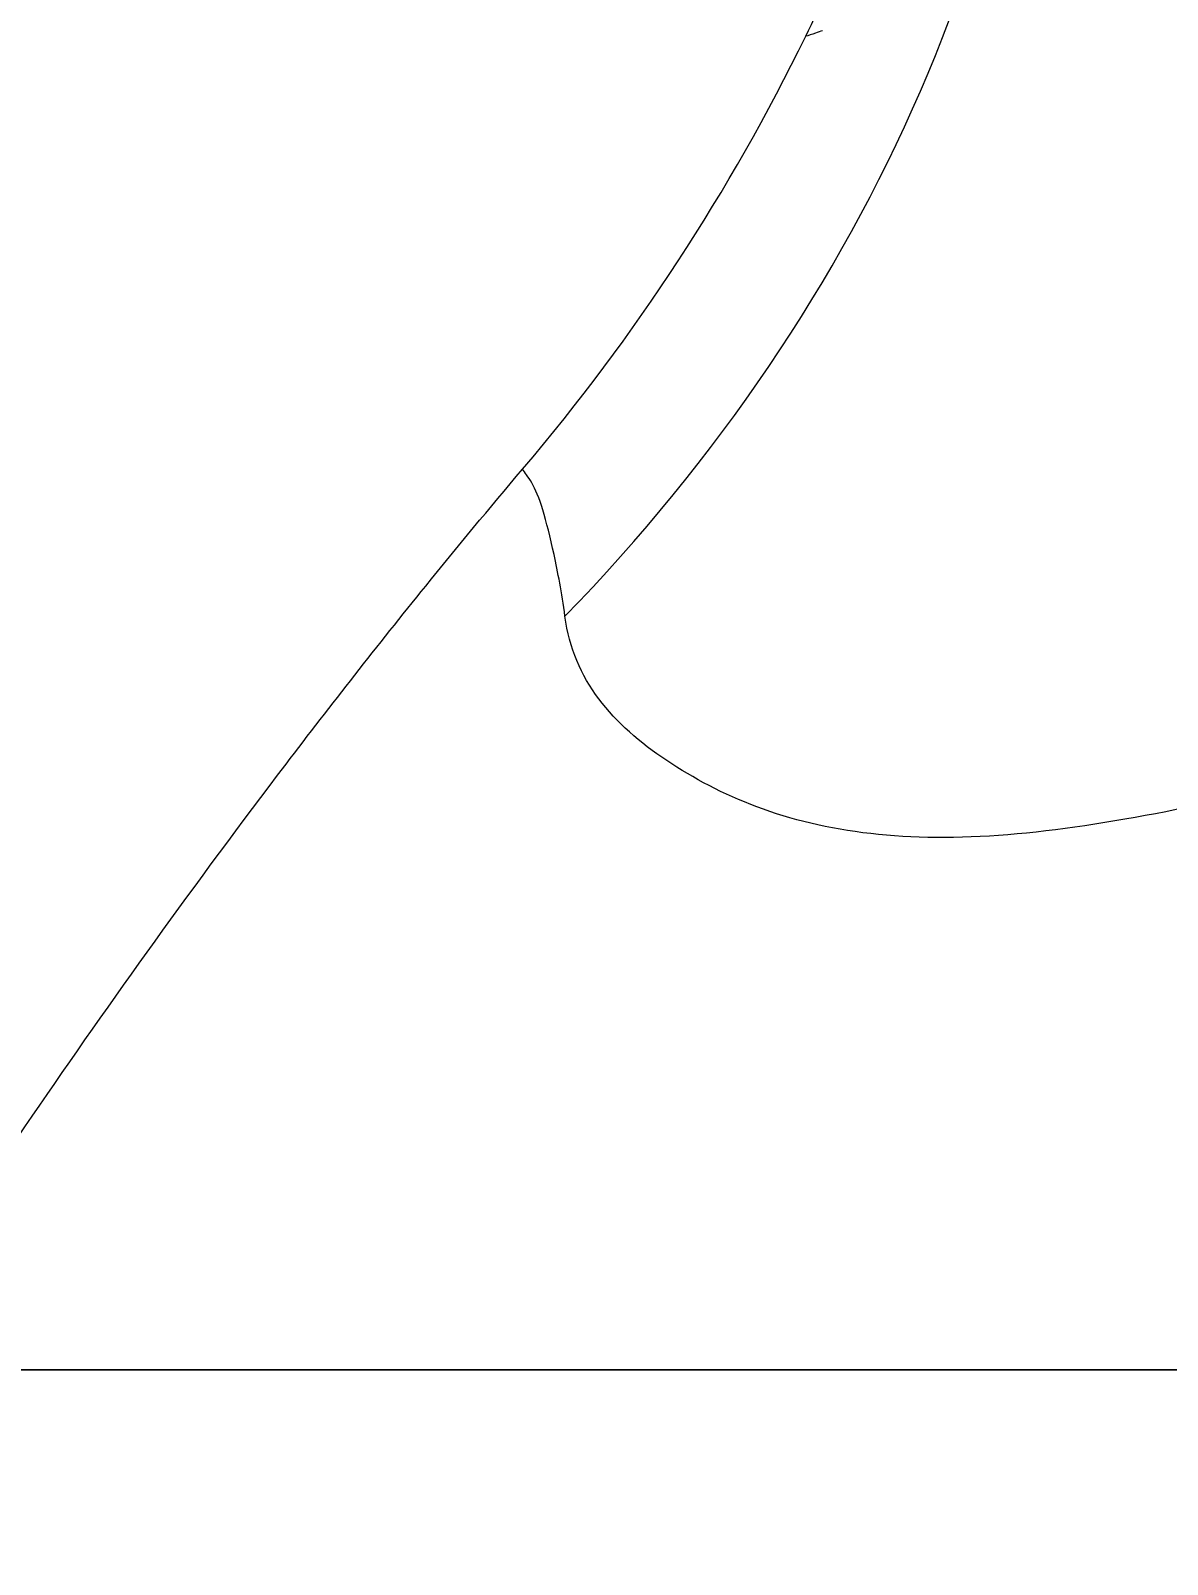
# Model space of a CAD drawing. Header units: millimetres. Extents: x 0 to 594, y 0 to 532.
# Drawn here: x 474.404 to 475.772, y 282.587 to 284.433 of the extents above; entities that cross this region are included whole.
import ezdxf
from ezdxf.lldxf.tags import DXFTag

# ---------------------------------------------------------------- set-up
doc = ezdxf.new("R2010")
doc.units = ezdxf.units.MM
for name, color, linetype, true_color in [('11', 7, 'Continuous', 0xffffff), ('13', 7, 'Continuous', 0xffffff), ('201', 7, 'Continuous', 0xffffff), ('4', 7, 'Continuous', 0xffffff)]:
    doc.layers.add(name, color=color, linetype=linetype, true_color=true_color)
doc.styles.add('iso-1', font='isocp.shx')
tags = doc.linetypes.add('DASHED', pattern=[25.72, 12.86, -12.86]).pattern_tags.tags
tags[6:7] = [DXFTag(74, 4), DXFTag(75, 0), DXFTag(340, '0'), DXFTag(46, 0.0), DXFTag(50, 0.0), DXFTag(44, 0.0), DXFTag(45, 0.0)]
tags[4:5] = [DXFTag(74, 4), DXFTag(75, 0), DXFTag(340, '0'), DXFTag(46, 0.0), DXFTag(50, 0.0), DXFTag(44, 0.0), DXFTag(45, 0.0)]
doc.dimstyles.get("Standard").update_dxf_attribs({"dimtxt": 0.18, "dimasz": 0.18, "dimexe": 0.18, "dimexo": 0.0625, "dimgap": 0.09, "dimtad": 0, "dimtih": 1, "dimtoh": 1, "dimdec": 4, "dimzin": 0, "dimdsep": 46, "dimtxsty": 'Standard', "dimcen": 0.09, "dimadec": 0, "dimazin": 0, "dimtfac": 1, "dimtdec": 4, "dimtofl": 0, "dimtmove": 0, "dimatfit": 3, "dimfxl": 1, "dimtolj": 1, "dimtzin": 0, "dimarcsym": 0})

# ---------------------------------------------------------------- blocks, each defined once
blk = doc.blocks.new('_U1')
at = {"layer": '201', "color": 250, "lineweight": 13}
blk.add_line((430.61169, 282.820884), (499.931008, 323.940688), dxfattribs=at)
at = {"layer": '201', "color": 250, "lineweight": 18}
blk.add_solid([(499.931008, 323.940688), (497.155868, 321.758737), (496.685695, 322.551343), (499.931008, 323.940688)], dxfattribs=at)
at = {"layer": '201', "color": 250, "linetype": 'Continuous', "lineweight": 18, "char_height": 3.5, "attachment_point": 7, "rotation": 30.676165, "line_spacing_factor": 0.963855, "style": 'iso-1'}
for s, insert in [('\\W0.5795;1612', (481.810819, 313.855865)), ('\\W0.6380;R', (478.626316, 311.966838))]:
    blk.add_mtext(s, dxfattribs=dict(at, insert=insert))
blk = doc.blocks.new('_U12')
at = {"layer": '201', "color": 250, "lineweight": 13}
blk.add_line((478.785907, 282.820884), (453.134443, 282.820884), dxfattribs=at)
blk = doc.blocks.new('_U13')
at = {"layer": '201', "color": 250, "lineweight": 13}
blk.add_arc((430.61169, 282.820884), 53.921515, 175, 359.999943, dxfattribs=at)

msp = doc.modelspace()

# ---------------------------------------------------------------- linework, layer by layer
at = {"layer": '11', "color": 250, "linetype": 'DASHED', "lineweight": 18}
msp.add_line((438.61169, 282.82088), (477.61169, 282.82088), dxfattribs=at)
at = {"layer": '13', "color": 250, "linetype": 'Continuous', "lineweight": 18}
msp.add_circle((430.61169, 282.82088), 80.5978, dxfattribs=at)
at = {"layer": '4', "color": 250, "linetype": 'Continuous', "lineweight": 18}
for points, knots in [([(475.33673, 284.42584), (475.37387, 284.50184), (475.40072, 284.58089), (475.43447, 284.74494), (475.44096, 284.82986), (475.43278, 284.99642), (475.41798, 285.08039), (475.36841, 285.24021), (475.33402, 285.31625), (475.28971, 285.38829)], [0, 0, 0, 0, 0.25, 0.25, 0.5, 0.5, 0.75, 0.75, 1, 1, 1, 1]), ([(473.37337, 281.15398), (473.39238, 281.21638), (473.44628, 281.37686), (473.55636, 281.64741), (473.71322, 281.9753), (473.90421, 282.32956), (474.13312, 282.71433), (474.39985, 283.12361), (474.65381, 283.47813), (474.85843, 283.73976), (474.95627, 283.85799), (474.99593, 283.9047)], [0, 0, 0, 0, 0.0875024, 0.2211342, 0.354766, 0.4883977, 0.6220295, 0.7556612, 0.889293, 0.9561088, 1, 1, 1, 1])]:
    msp.add_open_spline(points, degree=3, knots=knots, dxfattribs=at)
at = {"layer": '4', "color": 250, "linetype": 'Continuous', "lineweight": 13}
for points, knots in [([(475.04704, 283.72777), (475.23011, 283.91608), (475.37545, 284.13086), (475.57392, 284.58867), (475.62701, 284.83159), (475.63091, 285.07456)], [0, 0, 0, 0, 0.5, 0.5, 1, 1, 1, 1]), ([(475.35704, 284.43257), (475.35404, 284.43155), (475.35122, 284.43059), (475.34403, 284.42808), (475.34016, 284.42654), (475.33673, 284.42584)], [0, 0, 0, 0, 0.3657333, 0.3657333, 1, 1, 1, 1]), ([(475.04704, 283.72777), (475.04319, 283.75665), (475.03849, 283.78097), (475.02929, 283.82329), (475.02487, 283.8413), (475.01606, 283.87018), (475.01149, 283.88078), (475.00269, 283.8959), (474.9987, 283.90088), (474.99593, 283.9047)], [0, 0, 0, 0, 0.25, 0.25, 0.5, 0.5, 0.75, 0.75, 1, 1, 1, 1]), ([(476.19986, 283.60224), (476.12426, 283.57869), (476.05058, 283.55835), (475.90654, 283.52204), (475.83634, 283.50569), (475.70348, 283.47964), (475.63975, 283.46984), (475.51991, 283.45993), (475.46512, 283.46055), (475.36461, 283.47196), (475.31863, 283.48311), (475.23747, 283.5137), (475.20163, 283.53277), (475.13733, 283.5755), (475.10902, 283.59986), (475.0665, 283.65691), (475.05213, 283.68957), (475.04704, 283.72777)], [0, 0, 0, 0, 0.125, 0.125, 0.25, 0.25, 0.375, 0.375, 0.5, 0.5, 0.625, 0.625, 0.75, 0.75, 0.875, 0.875, 1, 1, 1, 1])]:
    msp.add_open_spline(points, degree=3, knots=knots, dxfattribs=at)
at = {"layer": '4', "color": 250, "linetype": 'Continuous', "lineweight": 18}
msp.add_open_spline([(474.99593, 283.9047), (475.1322, 284.0652), (475.24548, 284.23909), (475.33673, 284.42584)], degree=3, dxfattribs=at)

# ---------------------------------------------------------------- block references
at = {"layer": '201', "color": 250, "linetype": 'Continuous', "lineweight": 18}
for name in ['_U12', '_U13']:
    msp.add_blockref(name, (0, 0), dxfattribs=at)

# ---------------------------------------------------------------- dimensions: what is measured, and where the dimension line sits
dim = msp.add_radius_dim(center=(430.61169, 282.82088), mpoint=(499.93101, 323.94069), dimstyle='Standard', override={"dimtxt": 3.5, "dimasz": 3.5, "dimexe": 1.5, "dimexo": 0.5, "dimgap": 1.75, "dimtad": 1, "dimtih": 0, "dimtoh": 0, "dimdec": 0, "dimlfac": 20, "dimzin": 8, "dimdsep": 46, "dimlunit": 2, "dimpost": 'R<>', "dimtxsty": 'iso-1', "dimsah": 1, "dimse1": 0, "dimse2": 0, "dimsd1": 0, "dimsd2": 0, "dimclrd": 250, "dimclre": 250, "dimclrt": 250, "dimtol": 0, "dimtm": -0.1, "dimtfac": 0.7, "dimtdec": 2, "dimtofl": 1, "dimtmove": 0, "dimtzin": 8, "dimlwd": 13, "dimlwe": 13}, dxfattribs=at)
dim.commit()
dim.dimension.update_dxf_attribs({"geometry": '_U1', "text_midpoint": (482.97275, 313.88115), "dimtype": 164})

doc.saveas('drawing.dxf')
